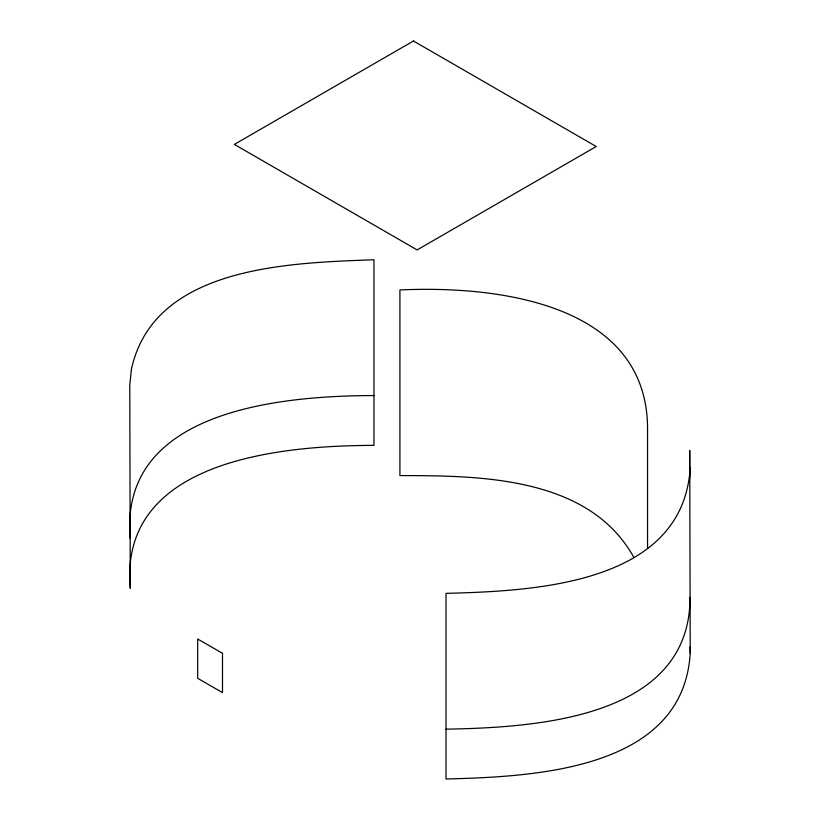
<?xml version="1.0" encoding="UTF-8"?>
<svg xmlns="http://www.w3.org/2000/svg" width="820" height="820" viewBox="0 0 820 820"><rect width="100%" height="100%" fill="white"/><g stroke="black" fill="none" stroke-linecap="round" stroke-linejoin="round"><path stroke-width="1.23" d="M690.225 467.543C683.142 584.691 533.82 591.015 446.029 593.362L446.029 779C533.82 776.653 683.142 770.328 690.225 653.191L689.722 450.385L689.722 478.552M373.971 395.558C282.08 395.722 118.49 409.754 130.277 538.525M446.029 729.175C534.876 727.504 690.276 718.74 690.04 597.226M633.891 557.518C589.201 476.615 480.745 475.62 399.914 475.59L399.914 289.952C496.223 285.432 648.825 302.908 647.554 430.643L647.554 548.426M690.04 647.062L690.225 653.191M131.374 369.492L129.775 385.554L130.277 588.36C118.49 459.589 282.08 445.557 373.971 445.383L373.971 259.745C290.167 262.984 153.811 265.659 131.374 369.492M413.454 41L234.356 144.402L417.124 249.926L596.232 146.524L413.454 41M222.507 653.335L197.692 639.005L197.692 678.314L222.507 692.644L222.507 653.335"/></g></svg>
